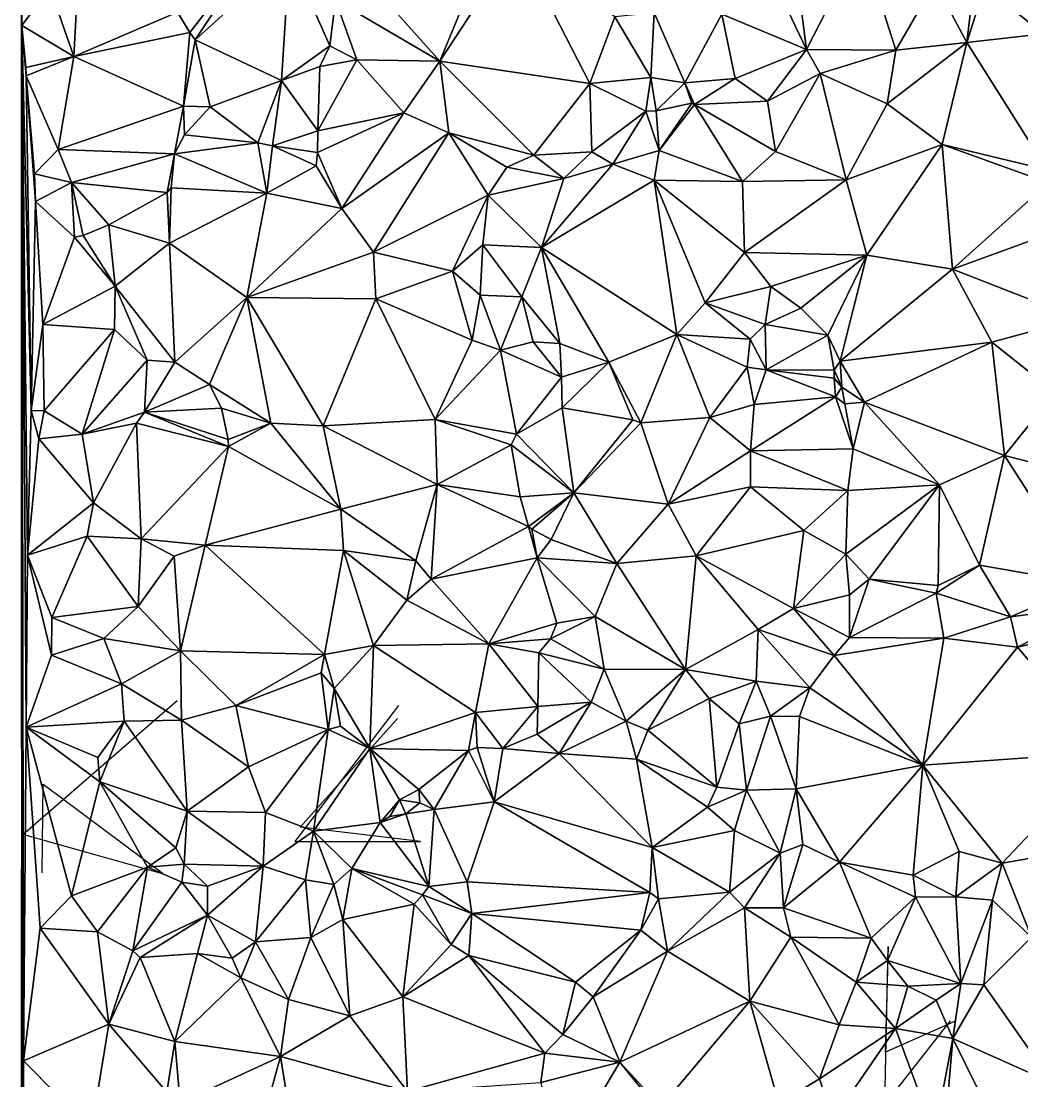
# Model space of a CAD drawing. Header units: metres. Extents: x -15 to 15, y -15 to 14.9.
# Drawn here: x -14.99 to -4.29, y -2.98 to 8.35 of the extents above; entities that cross this region are included whole.
import ezdxf

# ---------------------------------------------------------------- set-up
doc = ezdxf.new("R2010")
doc.units = ezdxf.units.M
doc.layers.add('CRACKS', color=1, linetype='Continuous')
doc.layers.add('STREET_MESH', color=7, linetype='Continuous')

msp = doc.modelspace()

# ---------------------------------------------------------------- linework, layer by layer
at = {"layer": 'CRACKS'}
for points in [[(-14.764, -0.754, 0.1), (-14.755, 0.197, 0.1), (-13.463, -0.767, 0.1), (-14.972, -0.344, 0.1), (-13.323, 1.089, 0.1)], [(-10.956, 1.035, 0.1), (-12.064, -0.418, 0.1), (-10.722, -0.418, 0.1), (-12.006, -0.264, 0.1), (-10.966, 0.897, 0.1)], [(-5.06, -2.335, 0.1), (-5.758, -3.227, 0.1), (-5.722, -1.54, 0.1), (-5.752, -2.67, 0.1), (-5.009, -2.339, 0.1)]]:
    msp.add_polyline3d(points, dxfattribs=at)
at = {"layer": 'STREET_MESH'}
for points in [[(-14.982, 8.306), (-14.684, 8.714), (-14.989, 10.883)], [(-14.986, -9.722), (-14.982, 8.306), (-14.989, 10.883)], [(-9.951, 9.292), (-11.569, 9.107), (-10.515, 7.925)], [(-9.683, 9.194), (-9.951, 9.292), (-10.515, 7.925)], [(-13.319, 8.448), (-13.186, 8.233), (-12.423, 9.215)], [(-13.186, 8.233), (-13.128, 8.153), (-12.423, 9.215)], [(-13.128, 8.153), (-12.12, 9.067), (-12.423, 9.215)], [(-8.909, 7.687), (-9.683, 9.194), (-10.515, 7.925)], [(-9.683, 9.194), (-8.909, 7.687), (-8.643, 8.4)], [(-6.005, 9.2), (-6.715, 8.992), (-6.595, 8.052)], [(-5.641, 8.043), (-6.005, 9.2), (-6.595, 8.052)], [(-5.221, 8.768), (-6.005, 9.2), (-5.641, 8.043)], [(-12.205, 7.72), (-12.12, 9.067), (-13.128, 8.153)], [(-12.205, 7.72), (-11.689, 8.088), (-12.12, 9.067)], [(-12.12, 9.067), (-11.689, 8.088), (-11.63, 8.578)], [(-11.569, 9.107), (-11.63, 8.578), (-10.515, 7.925)], [(-7.024, 8.955), (-7.498, 8.427), (-6.595, 8.052)], [(-6.715, 8.992), (-7.024, 8.955), (-6.595, 8.052)], [(-4.114, 8.967), (-4.693, 8.727), (-4.066, 8.216)], [(-14.684, 8.714), (-14.427, 7.976), (-14.383, 8.767)], [(-14.427, 7.976), (-13.319, 8.448), (-14.383, 8.767)], [(-4.881, 8.125), (-5.221, 8.768), (-5.641, 8.043)], [(-5.221, 8.768), (-4.881, 8.125), (-4.807, 8.758)], [(-4.881, 8.125), (-4.693, 8.727), (-4.807, 8.758)], [(-4.693, 8.727), (-4.881, 8.125), (-4.066, 8.216)], [(-14.982, 8.306), (-14.427, 7.976), (-14.684, 8.714)], [(-11.689, 8.088), (-11.402, 7.94), (-11.63, 8.578)], [(-11.63, 8.578), (-11.402, 7.94), (-10.515, 7.925)], [(-13.319, 8.448), (-14.427, 7.976), (-13.186, 8.233)], [(-8.909, 7.687), (-8.259, 7.75), (-8.643, 8.4)], [(-8.259, 7.75), (-8.224, 8.442), (-8.643, 8.4)], [(-8.259, 7.75), (-7.895, 7.693), (-8.224, 8.442)], [(-8.224, 8.442), (-7.895, 7.693), (-7.498, 8.427)], [(-7.895, 7.693), (-7.358, 7.741), (-7.498, 8.427)], [(-7.498, 8.427), (-7.358, 7.741), (-6.595, 8.052)], [(-14.982, 8.306), (-14.986, -9.722), (-14.974, -4.601)], [(-14.921, 2.644), (-14.982, 8.306), (-14.935, 0.805)], [(-14.935, 0.805), (-14.982, 8.306), (-14.966, -2.763)], [(-14.982, 8.306), (-14.974, -4.601), (-14.966, -2.763)], [(-14.427, 7.976), (-14.982, 8.306), (-14.938, 7.859)], [(-14.884, 4.192), (-14.982, 8.306), (-14.921, 2.644)], [(-14.982, 8.306), (-14.936, 7.767), (-14.938, 7.859)], [(-14.884, 4.192), (-14.936, 7.767), (-14.982, 8.306)], [(-14.427, 7.976), (-13.255, 7.444), (-13.186, 8.233)], [(-13.186, 8.233), (-13.255, 7.444), (-13.128, 8.153)], [(-4.881, 8.125), (-4.02, 6.764), (-4.066, 8.216)], [(-13.255, 7.444), (-12.969, 7.438), (-13.128, 8.153)], [(-12.969, 7.438), (-12.205, 7.72), (-13.128, 8.153)], [(-11.798, 7.87), (-11.689, 8.088), (-12.205, 7.72)], [(-11.798, 7.87), (-11.402, 7.94), (-11.689, 8.088)], [(-7.358, 7.741), (-7.012, 7.498), (-6.595, 8.052)], [(-7.012, 7.498), (-6.447, 7.792), (-6.595, 8.052)], [(-6.447, 7.792), (-5.641, 8.043), (-6.595, 8.052)], [(-4.881, 8.125), (-5.731, 7.469), (-5.144, 7.036)], [(-5.731, 7.469), (-4.881, 8.125), (-5.641, 8.043)], [(-4.02, 6.764), (-4.881, 8.125), (-5.144, 7.036)], [(-14.936, 7.767), (-14.427, 7.976), (-14.938, 7.859)], [(-14.427, 7.976), (-14.936, 7.767), (-14.592, 6.98)], [(-13.255, 7.444), (-14.427, 7.976), (-14.592, 6.98)], [(-11.402, 7.94), (-11.818, 7.179), (-10.898, 7.372)], [(-11.818, 7.179), (-11.402, 7.94), (-11.798, 7.87)], [(-10.515, 7.925), (-11.402, 7.94), (-10.898, 7.372)], [(-6.447, 7.792), (-5.731, 7.469), (-5.641, 8.043)], [(-11.818, 7.179), (-11.798, 7.87), (-12.205, 7.72)], [(-10.416, 7.159), (-10.515, 7.925), (-10.898, 7.372)], [(-10.416, 7.159), (-9.51, 6.921), (-10.515, 7.925)], [(-9.51, 6.921), (-8.909, 7.687), (-10.515, 7.925)], [(-14.592, 6.98), (-14.936, 7.767), (-14.848, 6.721)], [(-14.936, 7.767), (-14.835, 6.426), (-14.848, 6.721)], [(-14.835, 6.426), (-14.936, 7.767), (-14.884, 4.192)], [(-12.969, 7.438), (-12.458, 7.053), (-12.205, 7.72)], [(-12.458, 7.053), (-12.302, 7.021), (-12.205, 7.72)], [(-12.302, 7.021), (-11.818, 7.179), (-12.205, 7.72)], [(-8.312, 7.39), (-8.259, 7.75), (-8.909, 7.687)], [(-8.201, 7.395), (-8.259, 7.75), (-8.312, 7.39)], [(-8.259, 7.75), (-8.201, 7.395), (-7.895, 7.693)], [(-7.358, 7.741), (-7.895, 7.693), (-7.79, 7.462)], [(-7.358, 7.741), (-7.79, 7.462), (-7.012, 7.498)], [(-6.447, 7.792), (-7.012, 7.498), (-6.924, 6.961)], [(-6.17, 6.657), (-6.447, 7.792), (-6.924, 6.961)], [(-5.731, 7.469), (-6.447, 7.792), (-6.17, 6.657)], [(-8.888, 6.955), (-8.909, 7.687), (-9.51, 6.921)], [(-8.888, 6.955), (-8.312, 7.39), (-8.909, 7.687)], [(-8.201, 7.395), (-7.821, 7.477), (-7.895, 7.693)], [(-7.895, 7.693), (-7.821, 7.477), (-7.79, 7.462)], [(-7.012, 7.498), (-7.79, 7.462), (-6.924, 6.961)], [(-13.35, 6.936), (-13.255, 7.444), (-14.592, 6.98)], [(-13.255, 7.444), (-13.35, 6.936), (-13.243, 7.138)], [(-12.969, 7.438), (-13.255, 7.444), (-13.243, 7.138)], [(-12.458, 7.053), (-12.969, 7.438), (-13.243, 7.138)], [(-11.818, 7.179), (-11.822, 6.949), (-10.898, 7.372)], [(-11.822, 6.949), (-11.56, 6.351), (-10.898, 7.372)], [(-11.56, 6.351), (-10.416, 7.159), (-10.898, 7.372)], [(-8.888, 6.955), (-8.665, 6.824), (-8.312, 7.39)], [(-8.665, 6.824), (-8.168, 6.972), (-8.312, 7.39)], [(-8.168, 6.972), (-8.201, 7.395), (-8.312, 7.39)], [(-7.821, 7.477), (-8.201, 7.395), (-8.168, 6.972)], [(-7.821, 7.477), (-8.168, 6.972), (-7.79, 7.462)], [(-7.79, 7.462), (-8.168, 6.972), (-7.278, 6.64)], [(-6.924, 6.961), (-7.79, 7.462), (-7.278, 6.64)], [(-5.731, 7.469), (-6.17, 6.657), (-5.144, 7.036)], [(-13.35, 6.936), (-12.458, 7.053), (-13.243, 7.138)], [(-11.822, 6.949), (-11.818, 7.179), (-12.302, 7.021)], [(-11.224, 5.882), (-10.416, 7.159), (-11.56, 6.351)], [(-11.224, 5.882), (-9.997, 6.493), (-10.416, 7.159)], [(-10.416, 7.159), (-9.798, 6.793), (-9.51, 6.921)], [(-9.997, 6.493), (-9.798, 6.793), (-10.416, 7.159)], [(-12.458, 7.053), (-13.35, 6.936), (-12.363, 6.515)], [(-12.302, 7.021), (-12.458, 7.053), (-12.363, 6.515)], [(-6.17, 6.657), (-5.949, 5.852), (-5.144, 7.036)], [(-5.949, 5.852), (-5.034, 5.703), (-5.144, 7.036)], [(-5.034, 5.703), (-4.008, 6.623), (-5.144, 7.036)], [(-4.008, 6.623), (-4.02, 6.764), (-5.144, 7.036)], [(-14.592, 6.98), (-14.848, 6.721), (-14.452, 6.63)], [(-13.35, 6.936), (-14.592, 6.98), (-14.452, 6.63)], [(-13.427, 6.522), (-13.35, 6.936), (-14.452, 6.63)], [(-13.387, 6.571), (-13.35, 6.936), (-13.427, 6.522)], [(-13.35, 6.936), (-13.387, 6.571), (-12.363, 6.515)], [(-11.836, 6.807), (-12.302, 7.021), (-12.363, 6.515)], [(-11.836, 6.807), (-11.822, 6.949), (-12.302, 7.021)], [(-11.822, 6.949), (-11.836, 6.807), (-11.56, 6.351)], [(-9.51, 6.921), (-9.798, 6.793), (-9.187, 6.67)], [(-8.888, 6.955), (-9.51, 6.921), (-9.187, 6.67)], [(-8.665, 6.824), (-8.888, 6.955), (-9.187, 6.67)], [(-8.168, 6.972), (-8.665, 6.824), (-8.222, 6.652)], [(-8.168, 6.972), (-8.222, 6.652), (-7.278, 6.64)], [(-6.17, 6.657), (-6.924, 6.961), (-7.278, 6.64)], [(-11.56, 6.351), (-11.836, 6.807), (-12.363, 6.515)], [(-9.426, 5.935), (-8.665, 6.824), (-9.187, 6.67)], [(-8.665, 6.824), (-9.426, 5.935), (-8.222, 6.652)], [(-14.848, 6.721), (-14.835, 6.426), (-14.452, 6.63)], [(-9.798, 6.793), (-9.997, 6.493), (-9.187, 6.67)], [(-14.835, 6.426), (-14.42, 6.044), (-14.452, 6.63)], [(-14.051, 6.177), (-13.427, 6.522), (-14.452, 6.63)], [(-14.327, 6.06), (-14.051, 6.177), (-14.452, 6.63)], [(-14.42, 6.044), (-14.327, 6.06), (-14.452, 6.63)], [(-9.997, 6.493), (-9.426, 5.935), (-9.187, 6.67)], [(-8.222, 6.652), (-9.426, 5.935), (-7.981, 5.004)], [(-8.222, 6.652), (-7.257, 5.881), (-7.278, 6.64)], [(-8.222, 6.652), (-7.676, 5.341), (-7.257, 5.881)], [(-7.676, 5.341), (-8.222, 6.652), (-7.981, 5.004)], [(-7.257, 5.881), (-6.17, 6.657), (-7.278, 6.64)], [(-6.17, 6.657), (-7.257, 5.881), (-5.949, 5.852)], [(-3.706, 6.187), (-4.008, 6.623), (-5.034, 5.703)], [(-13.427, 6.522), (-14.051, 6.177), (-13.404, 5.98)], [(-13.387, 6.571), (-13.427, 6.522), (-13.404, 5.98)], [(-12.363, 6.515), (-13.387, 6.571), (-13.404, 5.98)], [(-12.363, 6.515), (-13.404, 5.98), (-12.577, 5.399)], [(-11.56, 6.351), (-12.363, 6.515), (-12.577, 5.399)], [(-9.997, 6.493), (-11.224, 5.882), (-10.379, 5.68)], [(-10.054, 5.96), (-9.997, 6.493), (-10.379, 5.68)], [(-9.426, 5.935), (-9.997, 6.493), (-10.054, 5.96)], [(-14.835, 6.426), (-14.884, 4.192), (-14.757, 5.109)], [(-14.42, 6.044), (-14.835, 6.426), (-14.757, 5.109)], [(-11.224, 5.882), (-11.56, 6.351), (-12.577, 5.399)], [(-14.051, 6.177), (-14.327, 6.06), (-13.986, 5.519)], [(-14.051, 6.177), (-13.986, 5.519), (-13.404, 5.98)], [(-3.684, 5.173), (-3.706, 6.187), (-5.034, 5.703)], [(-13.986, 5.519), (-14.42, 6.044), (-14.757, 5.109)], [(-14.327, 6.06), (-14.42, 6.044), (-13.986, 5.519)], [(-13.986, 5.519), (-13.348, 4.706), (-13.404, 5.98)], [(-13.404, 5.98), (-13.348, 4.706), (-12.577, 5.399)], [(-10.084, 5.425), (-10.054, 5.96), (-10.379, 5.68)], [(-10.084, 5.425), (-9.639, 5.407), (-10.054, 5.96)], [(-9.639, 5.407), (-9.426, 5.935), (-10.054, 5.96)], [(-9.426, 5.935), (-9.639, 5.407), (-9.23, 4.907)], [(-9.426, 5.935), (-9.23, 4.907), (-8.706, 4.706)], [(-7.981, 5.004), (-9.426, 5.935), (-8.706, 4.706)], [(-11.197, 5.383), (-11.224, 5.882), (-12.577, 5.399)], [(-10.379, 5.68), (-11.224, 5.882), (-11.197, 5.383)], [(-7.676, 5.341), (-6.975, 5.518), (-7.257, 5.881)], [(-7.257, 5.881), (-6.975, 5.518), (-5.949, 5.852)], [(-6.975, 5.518), (-6.655, 5.284), (-5.949, 5.852)], [(-6.655, 5.284), (-6.368, 4.995), (-5.949, 5.852)], [(-6.368, 4.995), (-6.234, 4.719), (-5.949, 5.852)], [(-6.234, 4.719), (-5.034, 5.703), (-5.949, 5.852)], [(-10.379, 5.68), (-11.197, 5.383), (-10.168, 4.942)], [(-10.084, 5.425), (-10.379, 5.68), (-10.168, 4.942)], [(-6.234, 4.719), (-4.612, 4.921), (-5.034, 5.703)], [(-4.612, 4.921), (-3.684, 5.173), (-5.034, 5.703)], [(-13.992, 5.058), (-13.986, 5.519), (-14.757, 5.109)], [(-13.986, 5.519), (-13.992, 5.058), (-13.643, 4.729)], [(-13.348, 4.706), (-13.986, 5.519), (-13.643, 4.729)], [(-7.037, 5.111), (-6.975, 5.518), (-7.676, 5.341)], [(-6.975, 5.518), (-7.037, 5.111), (-6.655, 5.284)], [(-13.348, 4.706), (-12.975, 4.47), (-12.577, 5.399)], [(-12.975, 4.47), (-12.321, 4.055), (-12.577, 5.399)], [(-12.321, 4.055), (-11.762, 4.026), (-12.577, 5.399)], [(-11.762, 4.026), (-11.197, 5.383), (-12.577, 5.399)], [(-11.197, 5.383), (-11.762, 4.026), (-10.563, 4.094)], [(-11.197, 5.383), (-10.563, 4.094), (-10.168, 4.942)], [(-9.864, 4.837), (-10.084, 5.425), (-10.168, 4.942)], [(-9.639, 5.407), (-10.084, 5.425), (-9.864, 4.837)], [(-9.516, 4.923), (-9.639, 5.407), (-9.864, 4.837)], [(-9.639, 5.407), (-9.516, 4.923), (-9.23, 4.907)], [(-7.195, 4.954), (-7.676, 5.341), (-7.981, 5.004)], [(-7.195, 4.954), (-7.037, 5.111), (-7.676, 5.341)], [(-6.655, 5.284), (-7.037, 5.111), (-6.368, 4.995)], [(-14.884, 4.192), (-14.745, 4.187), (-14.757, 5.109)], [(-14.745, 4.187), (-13.992, 5.058), (-14.757, 5.109)], [(-7.037, 5.111), (-7.195, 4.954), (-7.027, 4.626)], [(-6.368, 4.995), (-7.037, 5.111), (-7.027, 4.626)], [(-3.684, 5.173), (-4.612, 4.921), (-3.935, 4.384)], [(-13.992, 5.058), (-14.745, 4.187), (-14.337, 3.936)], [(-13.992, 5.058), (-14.337, 3.936), (-13.643, 4.729)], [(-8.364, 4.06), (-7.981, 5.004), (-8.706, 4.706)], [(-7.981, 5.004), (-8.364, 4.06), (-7.629, 4.116)], [(-7.229, 4.653), (-7.981, 5.004), (-7.629, 4.116)], [(-7.229, 4.653), (-7.195, 4.954), (-7.981, 5.004)], [(-6.3, 4.621), (-6.368, 4.995), (-7.027, 4.626)], [(-6.3, 4.621), (-6.234, 4.719), (-6.368, 4.995)], [(-10.563, 4.094), (-9.864, 4.837), (-10.168, 4.942)], [(-9.213, 4.548), (-9.516, 4.923), (-9.864, 4.837)], [(-9.516, 4.923), (-9.213, 4.548), (-9.23, 4.907)], [(-9.23, 4.907), (-9.213, 4.548), (-8.706, 4.706)], [(-7.195, 4.954), (-7.229, 4.653), (-7.027, 4.626)], [(-6.234, 4.719), (-5.976, 4.281), (-4.612, 4.921)], [(-4.612, 4.921), (-5.976, 4.281), (-4.477, 3.71)], [(-3.935, 4.384), (-4.612, 4.921), (-4.477, 3.71)], [(-9.695, 3.939), (-9.864, 4.837), (-10.563, 4.094)], [(-9.695, 3.939), (-9.213, 4.548), (-9.864, 4.837)], [(-14.337, 3.936), (-13.67, 4.173), (-13.643, 4.729)], [(-13.67, 4.173), (-13.348, 4.706), (-13.643, 4.729)], [(-13.348, 4.706), (-13.67, 4.173), (-12.975, 4.47)], [(-9.213, 4.548), (-9.207, 4.22), (-8.706, 4.706)], [(-9.207, 4.22), (-8.449, 4.089), (-8.706, 4.706)], [(-8.449, 4.089), (-8.364, 4.06), (-8.706, 4.706)], [(-7.152, 4.253), (-7.229, 4.653), (-7.629, 4.116)], [(-7.229, 4.653), (-7.152, 4.253), (-7.027, 4.626)], [(-6.3, 4.621), (-6.217, 4.439), (-6.234, 4.719)], [(-6.234, 4.719), (-6.217, 4.439), (-5.976, 4.281)], [(-9.213, 4.548), (-9.695, 3.939), (-9.207, 4.22)], [(-7.152, 4.253), (-6.286, 4.337), (-7.027, 4.626)], [(-6.297, 4.536), (-6.3, 4.621), (-7.027, 4.626)], [(-6.286, 4.337), (-6.297, 4.536), (-7.027, 4.626)], [(-6.217, 4.439), (-6.3, 4.621), (-6.297, 4.536)], [(-6.286, 4.337), (-6.217, 4.439), (-6.297, 4.536)], [(-13.67, 4.173), (-12.848, 4.215), (-12.975, 4.47)], [(-12.848, 4.215), (-12.321, 4.055), (-12.975, 4.47)], [(-6.217, 4.439), (-6.286, 4.337), (-6.186, 4.263)], [(-6.217, 4.439), (-6.186, 4.263), (-5.976, 4.281)], [(-6.286, 4.337), (-7.152, 4.253), (-7.193, 3.761)], [(-6.096, 3.779), (-6.286, 4.337), (-7.193, 3.761)], [(-6.186, 4.263), (-6.286, 4.337), (-6.096, 3.779)], [(-3.156, 3.37), (-3.935, 4.384), (-4.477, 3.71)], [(-12.848, 4.215), (-13.67, 4.173), (-12.777, 3.88)], [(-12.321, 4.055), (-12.848, 4.215), (-12.777, 3.88)], [(-9.695, 3.939), (-9.083, 3.31), (-9.207, 4.22)], [(-9.083, 3.31), (-8.449, 4.089), (-9.207, 4.22)], [(-7.152, 4.253), (-7.629, 4.116), (-7.193, 3.761)], [(-6.186, 4.263), (-6.096, 3.779), (-5.976, 4.281)], [(-5.976, 4.281), (-6.096, 3.779), (-5.171, 3.394)], [(-5.976, 4.281), (-5.171, 3.394), (-4.477, 3.71)], [(-14.8, 3.886), (-14.884, 4.192), (-14.921, 2.644)], [(-14.884, 4.192), (-14.8, 3.886), (-14.745, 4.187)], [(-14.745, 4.187), (-14.8, 3.886), (-14.337, 3.936)], [(-13.758, 4.056), (-13.67, 4.173), (-14.337, 3.936)], [(-13.758, 4.056), (-12.774, 3.805), (-13.67, 4.173)], [(-13.67, 4.173), (-12.774, 3.805), (-12.777, 3.88)], [(-10.563, 4.094), (-11.762, 4.026), (-10.541, 3.398)], [(-9.75, 3.823), (-10.563, 4.094), (-10.541, 3.398)], [(-9.75, 3.823), (-9.695, 3.939), (-10.563, 4.094)], [(-8.449, 4.089), (-9.083, 3.31), (-8.364, 4.06)], [(-7.629, 4.116), (-8.364, 4.06), (-8.074, 3.189)], [(-7.629, 4.116), (-8.074, 3.189), (-7.193, 3.761)], [(-14.217, 3.202), (-13.758, 4.056), (-14.337, 3.936)], [(-13.705, 2.818), (-13.758, 4.056), (-14.217, 3.202)], [(-13.758, 4.056), (-13.705, 2.818), (-12.774, 3.805)], [(-12.774, 3.805), (-12.321, 4.055), (-12.777, 3.88)], [(-12.321, 4.055), (-12.774, 3.805), (-11.572, 3.137)], [(-11.762, 4.026), (-12.321, 4.055), (-11.572, 3.137)], [(-11.762, 4.026), (-11.572, 3.137), (-10.541, 3.398)], [(-8.364, 4.06), (-9.083, 3.31), (-8.074, 3.189)], [(-14.217, 3.202), (-14.8, 3.886), (-14.921, 2.644)], [(-14.8, 3.886), (-14.217, 3.202), (-14.337, 3.936)], [(-9.083, 3.31), (-9.695, 3.939), (-9.75, 3.823)], [(-13.705, 2.818), (-13.024, 2.749), (-12.774, 3.805)], [(-12.774, 3.805), (-13.024, 2.749), (-11.572, 3.137)], [(-9.656, 3.266), (-9.75, 3.823), (-10.541, 3.398)], [(-9.656, 3.266), (-9.083, 3.31), (-9.75, 3.823)], [(-8.074, 3.189), (-7.192, 3.375), (-7.193, 3.761)], [(-6.153, 3.334), (-6.096, 3.779), (-7.193, 3.761)], [(-7.192, 3.375), (-6.153, 3.334), (-7.193, 3.761)], [(-5.171, 3.394), (-6.096, 3.779), (-6.153, 3.334)], [(-5.171, 3.394), (-4.744, 2.537), (-4.477, 3.71)], [(-4.744, 2.537), (-3.598, 2.338), (-4.477, 3.71)], [(-3.598, 2.338), (-3.156, 3.37), (-4.477, 3.71)], [(-11.572, 3.137), (-10.769, 2.584), (-10.541, 3.398)], [(-10.769, 2.584), (-10.605, 2.388), (-10.541, 3.398)], [(-10.605, 2.388), (-9.565, 2.951), (-10.541, 3.398)], [(-9.565, 2.951), (-9.656, 3.266), (-10.541, 3.398)], [(-9.656, 3.266), (-9.565, 2.951), (-9.083, 3.31)], [(-9.565, 2.951), (-9.532, 2.92), (-9.083, 3.31)], [(-9.532, 2.92), (-9.324, 2.811), (-9.083, 3.31)], [(-9.083, 3.31), (-9.324, 2.811), (-8.62, 2.555)], [(-9.083, 3.31), (-8.62, 2.555), (-8.074, 3.189)], [(-7.192, 3.375), (-8.074, 3.189), (-7.773, 2.635)], [(-6.623, 2.907), (-7.192, 3.375), (-7.773, 2.635)], [(-7.192, 3.375), (-6.623, 2.907), (-6.153, 3.334)], [(-6.623, 2.907), (-6.174, 2.653), (-6.153, 3.334)], [(-6.174, 2.653), (-5.171, 3.394), (-6.153, 3.334)], [(-6.174, 2.653), (-5.923, 2.387), (-5.171, 3.394)], [(-5.171, 3.394), (-5.923, 2.387), (-5.188, 2.32)], [(-4.744, 2.537), (-5.171, 3.394), (-5.188, 2.32)], [(-14.284, 2.846), (-14.217, 3.202), (-14.921, 2.644)], [(-14.284, 2.846), (-13.705, 2.818), (-14.217, 3.202)], [(-8.074, 3.189), (-8.62, 2.555), (-7.773, 2.635)], [(-13.024, 2.749), (-11.542, 2.695), (-11.572, 3.137)], [(-11.542, 2.695), (-10.769, 2.584), (-11.572, 3.137)], [(-9.473, 2.616), (-9.565, 2.951), (-10.605, 2.388)], [(-9.532, 2.92), (-9.565, 2.951), (-9.473, 2.616)], [(-14.661, 1.977), (-14.284, 2.846), (-14.921, 2.644)], [(-14.284, 2.846), (-14.661, 1.977), (-13.738, 2.095)], [(-13.705, 2.818), (-14.284, 2.846), (-13.738, 2.095)], [(-9.324, 2.811), (-9.532, 2.92), (-9.473, 2.616)], [(-6.732, 2.072), (-6.623, 2.907), (-7.773, 2.635)], [(-6.732, 2.072), (-6.174, 2.653), (-6.623, 2.907)], [(-13.705, 2.818), (-13.738, 2.095), (-13.355, 2.632)], [(-13.024, 2.749), (-13.705, 2.818), (-13.355, 2.632)], [(-13.285, 1.621), (-13.024, 2.749), (-13.355, 2.632)], [(-13.024, 2.749), (-13.285, 1.621), (-11.747, 1.581)], [(-11.542, 2.695), (-13.024, 2.749), (-11.747, 1.581)], [(-9.324, 2.811), (-9.473, 2.616), (-8.62, 2.555)], [(-14.664, 1.576), (-14.921, 2.644), (-14.935, 0.805)], [(-14.664, 1.576), (-14.661, 1.977), (-14.921, 2.644)], [(-13.738, 2.095), (-13.285, 1.621), (-13.355, 2.632)], [(-11.542, 2.695), (-11.747, 1.581), (-11.224, 1.679)], [(-10.769, 2.584), (-11.542, 2.695), (-10.867, 2.161)], [(-10.867, 2.161), (-11.542, 2.695), (-11.224, 1.679)], [(-9.473, 2.616), (-10.605, 2.388), (-9.991, 1.697)], [(-9.264, 1.915), (-9.473, 2.616), (-9.991, 1.697)], [(-9.473, 2.616), (-8.854, 1.989), (-8.62, 2.555)], [(-8.854, 1.989), (-9.473, 2.616), (-9.264, 1.915)], [(-8.62, 2.555), (-7.886, 1.421), (-7.773, 2.635)], [(-7.886, 1.421), (-7.111, 1.849), (-7.773, 2.635)], [(-7.111, 1.849), (-6.732, 2.072), (-7.773, 2.635)], [(-6.732, 2.072), (-6.135, 2.219), (-6.174, 2.653)], [(-6.174, 2.653), (-6.135, 2.219), (-5.923, 2.387)], [(-10.769, 2.584), (-10.867, 2.161), (-10.605, 2.388)], [(-8.62, 2.555), (-8.854, 1.989), (-7.886, 1.421)], [(-5.209, 2.239), (-4.744, 2.537), (-5.188, 2.32)], [(-5.209, 2.239), (-4.412, 1.986), (-4.744, 2.537)], [(-4.744, 2.537), (-4.412, 1.986), (-3.598, 2.338)], [(-10.605, 2.388), (-10.867, 2.161), (-9.991, 1.697)], [(-5.209, 2.239), (-5.923, 2.387), (-6.136, 1.763)], [(-5.923, 2.387), (-6.135, 2.219), (-6.136, 1.763)], [(-5.923, 2.387), (-5.209, 2.239), (-5.188, 2.32)], [(-4.412, 1.986), (-3.46, 2.109), (-3.598, 2.338)], [(-10.867, 2.161), (-11.224, 1.679), (-9.991, 1.697)], [(-6.135, 2.219), (-6.732, 2.072), (-6.136, 1.763)], [(-5.125, 1.757), (-5.209, 2.239), (-6.136, 1.763)], [(-4.412, 1.986), (-5.209, 2.239), (-5.125, 1.757)], [(-13.738, 2.095), (-14.661, 1.977), (-14.106, 1.752)], [(-13.738, 2.095), (-14.106, 1.752), (-13.285, 1.621)], [(-6.3, 1.57), (-6.732, 2.072), (-7.111, 1.849)], [(-6.732, 2.072), (-6.3, 1.57), (-6.136, 1.763)], [(-4.412, 1.986), (-4.337, 1.659), (-3.46, 2.109)], [(-3.46, 2.109), (-4.337, 1.659), (-3.381, 1.879)], [(-14.106, 1.752), (-14.661, 1.977), (-14.664, 1.576)], [(-8.854, 1.989), (-9.332, 1.748), (-8.756, 1.426)], [(-9.332, 1.748), (-8.854, 1.989), (-9.264, 1.915)], [(-8.854, 1.989), (-8.756, 1.426), (-7.886, 1.421)], [(-4.337, 1.659), (-4.412, 1.986), (-5.125, 1.757)], [(-9.332, 1.748), (-9.264, 1.915), (-9.991, 1.697)], [(-7.132, 1.296), (-7.111, 1.849), (-7.886, 1.421)], [(-7.132, 1.296), (-6.56, 1.227), (-7.111, 1.849)], [(-6.56, 1.227), (-6.3, 1.57), (-7.111, 1.849)], [(-4.337, 1.659), (-3.381, 0.537), (-3.381, 1.879)], [(-14.106, 1.752), (-14.664, 1.576), (-13.918, 1.267)], [(-13.285, 1.621), (-14.106, 1.752), (-13.918, 1.267)], [(-9.454, 1.599), (-9.332, 1.748), (-9.991, 1.697)], [(-9.332, 1.748), (-9.454, 1.599), (-8.756, 1.426)], [(-6.3, 1.57), (-5.125, 1.757), (-6.136, 1.763)], [(-6.3, 1.57), (-5.352, 0.398), (-5.125, 1.757)], [(-5.352, 0.398), (-4.337, 1.659), (-5.125, 1.757)], [(-13.276, 0.881), (-13.285, 1.621), (-13.918, 1.267)], [(-13.285, 1.621), (-12.694, 1.036), (-11.747, 1.581)], [(-13.276, 0.881), (-12.694, 1.036), (-13.285, 1.621)], [(-11.747, 1.581), (-11.642, 1.219), (-11.224, 1.679)], [(-11.642, 1.219), (-11.262, 0.575), (-11.224, 1.679)], [(-11.262, 0.575), (-10.132, 0.962), (-11.224, 1.679)], [(-11.224, 1.679), (-10.132, 0.962), (-9.991, 1.697)], [(-10.132, 0.962), (-9.466, 1.026), (-9.991, 1.697)], [(-9.466, 1.026), (-9.454, 1.599), (-9.991, 1.697)], [(-9.454, 1.599), (-9.466, 1.026), (-8.897, 1.072)], [(-9.454, 1.599), (-8.897, 1.072), (-8.756, 1.426)], [(-4.337, 1.659), (-5.352, 0.398), (-3.381, 0.537)], [(-13.918, 1.267), (-14.664, 1.576), (-14.935, 0.805)], [(-12.694, 1.036), (-11.783, 1.386), (-11.747, 1.581)], [(-11.783, 1.386), (-11.642, 1.219), (-11.747, 1.581)], [(-5.352, 0.398), (-6.3, 1.57), (-6.56, 1.227)], [(-12.694, 1.036), (-11.709, 0.781), (-11.783, 1.386)], [(-11.783, 1.386), (-11.709, 0.781), (-11.642, 1.219)], [(-8.897, 1.072), (-8.521, 0.869), (-8.756, 1.426)], [(-8.756, 1.426), (-8.521, 0.869), (-7.886, 1.421)], [(-8.521, 0.869), (-8.29, 0.772), (-7.886, 1.421)], [(-8.29, 0.772), (-7.635, 1.111), (-7.886, 1.421)], [(-7.635, 1.111), (-7.132, 1.296), (-7.886, 1.421)], [(-13.887, 0.868), (-13.918, 1.267), (-14.935, 0.805)], [(-13.887, 0.868), (-13.276, 0.881), (-13.918, 1.267)], [(-7.132, 1.296), (-7.635, 1.111), (-7.313, 0.842)], [(-6.979, 0.922), (-7.132, 1.296), (-7.313, 0.842)], [(-7.132, 1.296), (-6.979, 0.922), (-6.56, 1.227)], [(-11.709, 0.781), (-11.574, 0.815), (-11.642, 1.219)], [(-11.642, 1.219), (-11.574, 0.815), (-11.262, 0.575)], [(-6.56, 1.227), (-6.979, 0.922), (-6.668, 0.919)], [(-5.352, 0.398), (-6.56, 1.227), (-6.668, 0.919)], [(-12.694, 1.036), (-13.276, 0.881), (-12.559, 0.379)], [(-11.709, 0.781), (-12.694, 1.036), (-12.559, 0.379)], [(-9.841, 0.577), (-9.466, 1.026), (-10.132, 0.962)], [(-9.466, 1.026), (-9.841, 0.577), (-9.473, 0.731)], [(-8.897, 1.072), (-9.473, 0.731), (-9.239, 0.524)], [(-9.466, 1.026), (-9.473, 0.731), (-8.897, 1.072)], [(-8.521, 0.869), (-8.897, 1.072), (-9.239, 0.524)], [(-8.29, 0.772), (-7.554, 0.164), (-7.635, 1.111)], [(-7.635, 1.111), (-7.554, 0.164), (-7.313, 0.842)], [(-10.206, 0.554), (-10.132, 0.962), (-11.262, 0.575)], [(-10.132, 0.962), (-10.206, 0.554), (-10.114, 0.587)], [(-9.841, 0.577), (-10.132, 0.962), (-10.114, 0.587)], [(-7.236, 0.132), (-6.979, 0.922), (-7.313, 0.842)], [(-6.979, 0.922), (-7.236, 0.132), (-6.705, 0.145)], [(-6.979, 0.922), (-6.705, 0.145), (-6.668, 0.919)], [(-6.705, 0.145), (-5.352, 0.398), (-6.668, 0.919)], [(-14.786, -1.346), (-14.935, 0.805), (-14.966, -2.763)], [(-14.169, 0.479), (-13.887, 0.868), (-14.935, 0.805)], [(-14.786, -1.346), (-14.451, -0.998), (-14.935, 0.805)], [(-14.451, -0.998), (-14.149, 0.221), (-14.935, 0.805)], [(-14.149, 0.221), (-14.169, 0.479), (-14.935, 0.805)], [(-13.887, 0.868), (-14.169, 0.479), (-14.149, 0.221)], [(-13.213, -0.093), (-13.887, 0.868), (-14.149, 0.221)], [(-13.213, -0.093), (-13.276, 0.881), (-13.887, 0.868)], [(-13.276, 0.881), (-13.213, -0.093), (-12.559, 0.379)], [(-11.574, 0.815), (-11.709, 0.781), (-11.262, 0.575)], [(-8.412, 0.463), (-8.521, 0.869), (-9.239, 0.524)], [(-8.29, 0.772), (-8.521, 0.869), (-8.412, 0.463)], [(-7.554, 0.164), (-7.236, 0.132), (-7.313, 0.842)], [(-12.376, -0.109), (-11.709, 0.781), (-12.559, 0.379)], [(-11.709, 0.781), (-12.376, -0.109), (-11.864, -0.308)], [(-11.709, 0.781), (-11.864, -0.308), (-11.262, 0.575)], [(-9.473, 0.731), (-9.841, 0.577), (-9.239, 0.524)], [(-7.554, 0.164), (-8.29, 0.772), (-8.412, 0.463)], [(-11.864, -0.308), (-11.151, -0.216), (-11.262, 0.575)], [(-10.739, 0.139), (-10.206, 0.554), (-11.262, 0.575)], [(-10.945, 0.026), (-10.739, 0.139), (-11.262, 0.575)], [(-11.151, -0.216), (-10.945, 0.026), (-11.262, 0.575)], [(-10.206, 0.554), (-9.933, 0.007), (-10.114, 0.587)], [(-9.933, 0.007), (-9.841, 0.577), (-10.114, 0.587)], [(-9.841, 0.577), (-9.933, 0.007), (-9.239, 0.524)], [(-10.206, 0.554), (-10.739, 0.139), (-10.576, -0.077)], [(-9.933, 0.007), (-10.206, 0.554), (-10.576, -0.077)], [(-9.239, 0.524), (-9.933, 0.007), (-8.245, -0.482)], [(-8.412, 0.463), (-9.239, 0.524), (-8.245, -0.482)], [(-7.654, -0.049), (-8.412, 0.463), (-8.245, -0.482)], [(-7.654, -0.049), (-7.554, 0.164), (-8.412, 0.463)], [(-5.352, 0.398), (-4.501, -0.649), (-3.381, 0.537)], [(-4.501, -0.649), (-2.961, -0.382), (-3.381, 0.537)], [(-13.213, -0.093), (-12.376, -0.109), (-12.559, 0.379)], [(-6.24, -0.638), (-5.352, 0.398), (-6.705, 0.145)], [(-6.24, -0.638), (-5.453, -0.778), (-5.352, 0.398)], [(-5.352, 0.398), (-5.453, -0.778), (-4.964, -0.523)], [(-4.501, -0.649), (-5.352, 0.398), (-4.964, -0.523)], [(-13.64, -0.691), (-14.149, 0.221), (-14.451, -0.998)], [(-13.64, -0.691), (-13.337, -0.486), (-14.149, 0.221)], [(-13.337, -0.486), (-13.213, -0.093), (-14.149, 0.221)], [(-10.945, 0.026), (-10.727, -0.003), (-10.739, 0.139)], [(-10.739, 0.139), (-10.727, -0.003), (-10.576, -0.077)], [(-7.236, 0.132), (-7.554, 0.164), (-7.654, -0.049)], [(-7.364, -0.301), (-7.236, 0.132), (-7.654, -0.049)], [(-7.364, -0.301), (-6.876, -0.544), (-7.236, 0.132)], [(-7.236, 0.132), (-6.876, -0.544), (-6.705, 0.145)], [(-6.876, -0.544), (-6.634, -0.451), (-6.705, 0.145)], [(-6.634, -0.451), (-6.24, -0.638), (-6.705, 0.145)], [(-11.047, -0.151), (-10.945, 0.026), (-11.151, -0.216)], [(-11.047, -0.151), (-10.877, -0.122), (-10.945, 0.026)], [(-10.877, -0.122), (-10.727, -0.003), (-10.945, 0.026)], [(-10.222, -0.848), (-9.933, 0.007), (-10.576, -0.077)], [(-8.269, -0.963), (-9.933, 0.007), (-10.222, -0.848)], [(-9.933, 0.007), (-8.269, -0.963), (-8.245, -0.482)], [(-13.213, -0.093), (-13.337, -0.486), (-13.247, -0.659)], [(-12.401, -0.68), (-13.213, -0.093), (-13.247, -0.659)], [(-12.401, -0.68), (-12.376, -0.109), (-13.213, -0.093)], [(-12.376, -0.109), (-12.401, -0.68), (-11.864, -0.308)], [(-10.727, -0.003), (-10.877, -0.122), (-10.576, -0.077)], [(-10.877, -0.122), (-10.63, -0.9), (-10.576, -0.077)], [(-10.63, -0.9), (-10.222, -0.848), (-10.576, -0.077)], [(-7.364, -0.301), (-7.654, -0.049), (-8.245, -0.482)], [(-11.455, -0.708), (-11.151, -0.216), (-11.864, -0.308)], [(-11.151, -0.216), (-11.455, -0.708), (-10.63, -0.9)], [(-10.877, -0.122), (-11.151, -0.216), (-10.63, -0.9)], [(-10.877, -0.122), (-11.047, -0.151), (-11.151, -0.216)], [(-12.401, -0.68), (-11.95, -0.827), (-11.864, -0.308)], [(-11.95, -0.827), (-11.646, -0.877), (-11.864, -0.308)], [(-11.646, -0.877), (-11.455, -0.708), (-11.864, -0.308)], [(-7.416, -0.96), (-7.364, -0.301), (-8.245, -0.482)], [(-6.876, -0.544), (-7.364, -0.301), (-7.416, -0.96)], [(-6.634, -0.451), (-6.876, -0.544), (-6.841, -1.126)], [(-6.24, -0.638), (-6.634, -0.451), (-6.841, -1.126)], [(-4.501, -0.649), (-4.189, -1.439), (-2.961, -0.382)], [(-13.247, -0.659), (-13.337, -0.486), (-13.64, -0.691)], [(-8.269, -0.963), (-8.175, -1.032), (-8.245, -0.482)], [(-8.175, -1.032), (-7.416, -0.96), (-8.245, -0.482)], [(-7.257, -1.128), (-6.876, -0.544), (-7.416, -0.96)], [(-6.841, -1.126), (-6.876, -0.544), (-7.257, -1.128)], [(-5.453, -0.778), (-4.997, -1.009), (-4.964, -0.523)], [(-4.997, -1.009), (-4.501, -0.649), (-4.964, -0.523)], [(-13.273, -0.853), (-13.247, -0.659), (-13.64, -0.691)], [(-13.247, -0.659), (-13.273, -0.853), (-12.998, -0.897)], [(-12.401, -0.68), (-13.247, -0.659), (-12.998, -0.897)], [(-12.997, -1.206), (-12.401, -0.68), (-12.998, -0.897)], [(-12.401, -0.68), (-12.997, -1.206), (-12.483, -1.492)], [(-11.95, -0.827), (-12.401, -0.68), (-12.483, -1.492)], [(-5.902, -1.45), (-6.24, -0.638), (-6.841, -1.126)], [(-5.453, -0.778), (-6.24, -0.638), (-5.429, -1.014)], [(-6.24, -0.638), (-5.902, -1.45), (-5.429, -1.014)], [(-4.501, -0.649), (-4.997, -1.009), (-4.605, -1.044)], [(-4.501, -0.649), (-4.605, -1.044), (-4.189, -1.439)], [(-14.175, -1.382), (-13.64, -0.691), (-14.451, -0.998)], [(-14.175, -1.382), (-13.797, -1.587), (-13.64, -0.691)], [(-13.797, -1.587), (-13.273, -0.853), (-13.64, -0.691)], [(-11.646, -0.877), (-11.549, -1.25), (-11.455, -0.708)], [(-11.549, -1.25), (-10.789, -1.088), (-11.455, -0.708)], [(-11.455, -0.708), (-10.7, -0.987), (-10.63, -0.9)], [(-10.789, -1.088), (-10.7, -0.987), (-11.455, -0.708)], [(-4.997, -1.009), (-5.453, -0.778), (-5.429, -1.014)], [(-13.273, -0.853), (-13.797, -1.587), (-12.997, -1.206)], [(-13.273, -0.853), (-12.997, -1.206), (-12.998, -0.897)], [(-11.893, -1.443), (-11.95, -0.827), (-12.483, -1.492)], [(-11.893, -1.443), (-11.646, -0.877), (-11.95, -0.827)], [(-11.893, -1.443), (-11.549, -1.25), (-11.646, -0.877)], [(-10.7, -0.987), (-10.17, -1.186), (-10.63, -0.9)], [(-10.63, -0.9), (-10.17, -1.186), (-10.222, -0.848)], [(-10.17, -1.186), (-8.269, -0.963), (-10.222, -0.848)], [(-14.786, -1.346), (-14.175, -1.382), (-14.451, -0.998)], [(-10.393, -1.52), (-10.7, -0.987), (-10.789, -1.088)], [(-10.7, -0.987), (-10.393, -1.52), (-10.17, -1.186)], [(-10.17, -1.186), (-8.366, -1.365), (-8.269, -0.963)], [(-8.366, -1.365), (-8.175, -1.032), (-8.269, -0.963)], [(-8.175, -1.032), (-8.08, -1.589), (-7.416, -0.96)], [(-8.08, -1.589), (-7.257, -1.128), (-7.416, -0.96)], [(-5.902, -1.45), (-5.727, -1.69), (-5.429, -1.014)], [(-5.727, -1.69), (-4.944, -1.936), (-5.429, -1.014)], [(-4.944, -1.936), (-4.997, -1.009), (-5.429, -1.014)], [(-4.605, -1.044), (-4.997, -1.009), (-4.944, -1.936)], [(-11.549, -1.25), (-10.909, -2.077), (-10.789, -1.088)], [(-10.909, -2.077), (-10.393, -1.52), (-10.789, -1.088)], [(-8.175, -1.032), (-8.366, -1.365), (-8.08, -1.589)], [(-7.257, -1.128), (-8.08, -1.589), (-7.201, -2.125)], [(-6.841, -1.126), (-7.257, -1.128), (-6.762, -1.439)], [(-7.257, -1.128), (-7.201, -2.125), (-6.762, -1.439)], [(-5.902, -1.45), (-6.841, -1.126), (-6.762, -1.439)], [(-4.605, -1.044), (-4.944, -1.936), (-4.698, -1.952)], [(-4.189, -1.439), (-4.605, -1.044), (-4.698, -1.952)], [(-13.797, -1.587), (-13.718, -1.659), (-12.997, -1.206)], [(-12.997, -1.206), (-13.718, -1.659), (-13.105, -1.615)], [(-12.732, -1.665), (-12.997, -1.206), (-13.105, -1.615)], [(-12.997, -1.206), (-12.732, -1.665), (-12.483, -1.492)], [(-10.17, -1.186), (-10.393, -1.52), (-10.204, -1.638)], [(-9.062, -1.92), (-10.17, -1.186), (-10.204, -1.638)], [(-9.062, -1.92), (-8.366, -1.365), (-10.17, -1.186)], [(-14.053, -2.371), (-14.786, -1.346), (-14.966, -2.763)], [(-14.053, -2.371), (-14.175, -1.382), (-14.786, -1.346)], [(-11.549, -1.25), (-11.893, -1.443), (-11.477, -2.283)], [(-10.909, -2.077), (-11.549, -1.25), (-11.477, -2.283)], [(-13.797, -1.587), (-14.175, -1.382), (-14.053, -2.371)], [(-11.893, -1.443), (-12.483, -1.492), (-12.13, -2.106)], [(-11.477, -2.283), (-11.893, -1.443), (-12.13, -2.106)], [(-8.366, -1.365), (-9.062, -1.92), (-8.876, -2.077)], [(-8.08, -1.589), (-8.366, -1.365), (-8.876, -2.077)], [(-7.201, -2.125), (-6.246, -2.378), (-6.762, -1.439)], [(-6.246, -2.378), (-6.064, -1.921), (-6.762, -1.439)], [(-6.064, -1.921), (-5.902, -1.45), (-6.762, -1.439)], [(-5.902, -1.45), (-6.064, -1.921), (-5.727, -1.69)], [(-3.962, -3), (-4.189, -1.439), (-4.698, -1.952)], [(-12.483, -1.492), (-12.732, -1.665), (-12.64, -1.874)], [(-12.13, -2.106), (-12.483, -1.492), (-12.64, -1.874)], [(-10.393, -1.52), (-10.909, -2.077), (-10.204, -1.638)], [(-13.718, -1.659), (-13.797, -1.587), (-14.053, -2.371)], [(-13.345, -2.557), (-13.718, -1.659), (-14.053, -2.371)], [(-13.105, -1.615), (-13.718, -1.659), (-13.345, -2.557)], [(-13.105, -1.615), (-13.345, -2.557), (-12.64, -1.874)], [(-12.732, -1.665), (-13.105, -1.615), (-12.64, -1.874)], [(-10.909, -2.077), (-9.393, -2.681), (-10.204, -1.638)], [(-9.393, -2.681), (-9.199, -2.481), (-10.204, -1.638)], [(-9.199, -2.481), (-9.062, -1.92), (-10.204, -1.638)], [(-8.589, -2.777), (-8.08, -1.589), (-8.876, -2.077)], [(-8.08, -1.589), (-8.589, -2.777), (-7.201, -2.125)], [(-6.064, -1.921), (-5.511, -1.965), (-5.727, -1.69)], [(-5.727, -1.69), (-5.511, -1.965), (-4.944, -1.936)], [(-13.345, -2.557), (-12.217, -2.716), (-12.64, -1.874)], [(-12.217, -2.716), (-12.13, -2.106), (-12.64, -1.874)], [(-9.062, -1.92), (-9.199, -2.481), (-8.876, -2.077)], [(-5.642, -2.416), (-6.064, -1.921), (-6.246, -2.378)], [(-5.511, -1.965), (-6.064, -1.921), (-5.642, -2.416)], [(-5.207, -2.115), (-5.511, -1.965), (-5.642, -2.416)], [(-4.944, -1.936), (-5.511, -1.965), (-5.207, -2.115)], [(-5.029, -2.524), (-4.944, -1.936), (-5.207, -2.115)], [(-4.944, -1.936), (-5.029, -2.524), (-4.698, -1.952)], [(-5.029, -2.524), (-3.962, -3), (-4.698, -1.952)], [(-12.217, -2.716), (-11.477, -2.283), (-12.13, -2.106)], [(-10.86, -3.09), (-10.909, -2.077), (-11.477, -2.283)], [(-10.909, -2.077), (-10.86, -3.09), (-9.393, -2.681)], [(-9.199, -2.481), (-8.589, -2.777), (-8.876, -2.077)], [(-8.589, -2.777), (-8.15, -3.256), (-7.201, -2.125)], [(-8.15, -3.256), (-6.89, -3.22), (-7.201, -2.125)], [(-7.201, -2.125), (-6.89, -3.22), (-6.457, -2.957)], [(-6.246, -2.378), (-7.201, -2.125), (-6.457, -2.957)], [(-5.029, -2.524), (-5.207, -2.115), (-5.642, -2.416)], [(-14.238, -3.498), (-14.053, -2.371), (-14.966, -2.763)], [(-13.432, -3.099), (-14.053, -2.371), (-14.238, -3.498)], [(-13.432, -3.099), (-13.345, -2.557), (-14.053, -2.371)], [(-10.86, -3.09), (-11.477, -2.283), (-12.217, -2.716)], [(-5.642, -2.416), (-6.246, -2.378), (-6.457, -2.957)], [(-8.589, -2.777), (-9.199, -2.481), (-9.393, -2.681)], [(-6.312, -3.392), (-5.642, -2.416), (-6.457, -2.957)], [(-5.642, -2.416), (-6.312, -3.392), (-5.227, -3.552)], [(-5.029, -2.524), (-5.642, -2.416), (-5.227, -3.552)], [(-13.345, -2.557), (-13.432, -3.099), (-13.289, -3.211)], [(-12.217, -2.716), (-13.345, -2.557), (-13.289, -3.211)], [(-5.124, -3.606), (-5.029, -2.524), (-5.227, -3.552)], [(-5.029, -2.524), (-5.124, -3.606), (-4.474, -3.652)], [(-3.962, -3), (-5.029, -2.524), (-4.474, -3.652)], [(-12.642, -4.265), (-12.217, -2.716), (-13.289, -3.211)], [(-11.982, -4.173), (-12.217, -2.716), (-12.642, -4.265)], [(-11.982, -4.173), (-10.86, -3.09), (-12.217, -2.716)], [(-10.86, -3.09), (-9.434, -2.996), (-9.393, -2.681)], [(-9.434, -2.996), (-8.589, -2.777), (-9.393, -2.681)], [(-14.974, -4.601), (-14.238, -3.498), (-14.966, -2.763)], [(-9.434, -2.996), (-9.25, -3.887), (-8.589, -2.777)], [(-9.25, -3.887), (-8.152, -3.319), (-8.589, -2.777)], [(-8.589, -2.777), (-8.152, -3.319), (-8.15, -3.256)], [(-6.89, -3.22), (-6.312, -3.392), (-6.457, -2.957)]]:
    msp.add_3dface(points, dxfattribs=at)

doc.saveas('drawing.dxf')
